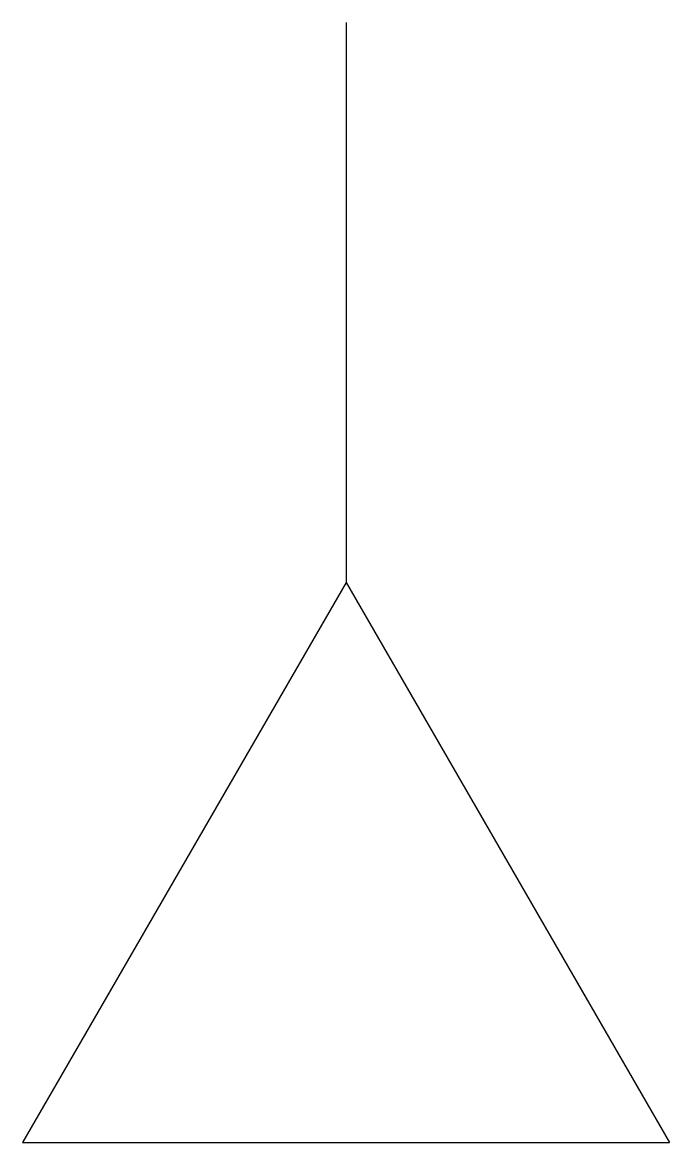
# Model space of a CAD drawing. Header units: millimetres. Extents: x 84.17 to 86.48, y 131.08 to 135.08.
import ezdxf

# ---------------------------------------------------------------- set-up
doc = ezdxf.new("R2010")
doc.units = ezdxf.units.MM
doc.header["$PDMODE"] = 35
doc.header["$PDSIZE"] = -2
doc.layers.add('00.1-SYMBOLS', color=3, linetype='Continuous')

# ---------------------------------------------------------------- blocks, each defined once
blk = doc.blocks.new('PH_GRPBLK')
at = {"layer": 'DEFPOINTS', "color": 0}
blk.add_point((0, 0), dxfattribs=at)

msp = doc.modelspace()

# ---------------------------------------------------------------- linework, layer by layer
at = {"layer": '00.1-SYMBOLS'}
for p, q in [((85.3244, 135.0801), (85.3244, 133.0801)), ((85.3244, 133.0801), (84.1697, 131.0801)), ((85.3244, 133.0801), (86.4791, 131.0801)), ((84.1697, 131.0801), (86.4791, 131.0801))]:
    msp.add_line(p, q, dxfattribs=at)

# ---------------------------------------------------------------- block references
msp.add_blockref('PH_GRPBLK', (84.1697, 131.0801), dxfattribs=at)

doc.saveas('drawing.dxf')
